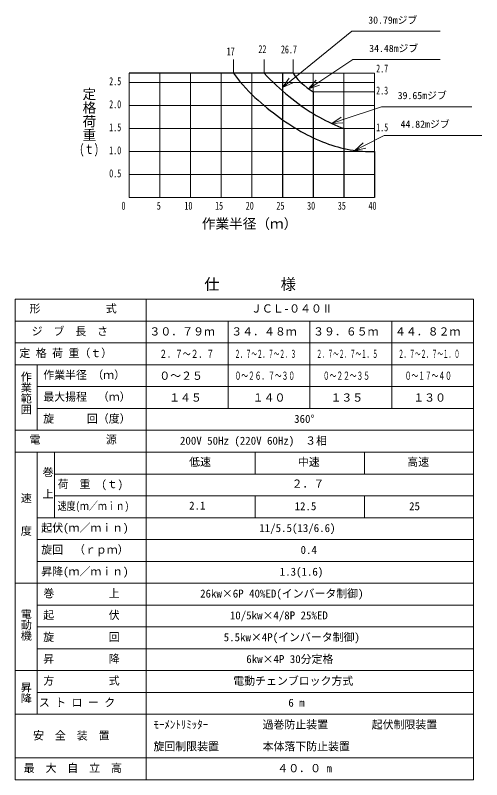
# Model space of a CAD drawing. Units: millimetres, scale not verified. Extents: x -37082 to 37030, y -50564 to 50567.
# Drawn here: x 2826 to 37030, y -49032 to 6979 of the extents above; entities that cross this region are included whole.
import ezdxf
from ezdxf.enums import TextEntityAlignment as Align

# ---------------------------------------------------------------- set-up
doc = ezdxf.new("R2010")
doc.units = ezdxf.units.MM
doc.header["$LTSCALE"] = 80
doc.layers.add('0-4_05 寸法', color=7, linetype='Continuous', lineweight=18)
doc.styles.add('@ＭＳ ゴシック', font='')
doc.styles.add('ＭＳ ゴシック', font='')
doc.styles.get('@ＭＳ ゴシック').set_extended_font_data('@MS Gothic')
doc.styles.get('ＭＳ ゴシック').set_extended_font_data('MS Gothic')

msp = doc.modelspace()

# ---------------------------------------------------------------- linework, layer by layer
at = {"layer": '0-4_05 寸法'}
for p, q in [((18826.81, 3741.54), (18826.81, 2729.04)), ((21076.81, 3741.54), (21076.81, 2729.04)), ((23191.81, 3741.54), (23191.81, 2729.04)), ((11176.81, 2729.04), (11176.81, -6383.46)), ((13426.81, 2729.04), (13426.81, -6383.46)), ((15676.81, 2729.04), (15676.81, -6383.46)), ((17926.81, 2729.04), (17926.81, -6383.46)), ((20176.81, 2729.04), (20176.81, -6383.46)), ((23191.81, 2729.04), (29176.81, 2729.04)), ((24676.81, 2729.04), (24676.81, 1379.04)), ((26926.81, 2729.04), (26926.81, -1320.96)), ((29176.81, 2729.04), (29176.81, -3008.89)), ((11176.81, 2054.04), (29176.81, 2054.04)), ((22426.81, 1697.64), (23049.17, 2200.3)), ((24339.31, 1596.35), (25007.12, 2036.83)), ((24676.81, 1379.04), (29176.81, 1379.04)), ((11176.81, 366.54), (29176.81, 366.54)), ((26026.81, -944.32), (26785.17, -689.57)), ((11176.81, -1320.96), (29176.81, -1320.96)), ((27714.31, -2919.87), (28427.85, -2558.13)), ((11176.81, -3008.46), (29176.81, -3008.46)), ((11176.81, -4695.96), (29176.81, -4695.96)), ((11176.81, -6383.46), (29176.81, -6383.46)), ((2826.06, -13832.32), (2826.06, -49032.29)), ((2826.06, -13832.32), (36426.06, -13832.32)), ((12426.06, -13832.32), (12426.06, -49032.29)), ((36426.06, -13832.32), (36426.06, -49032.29)), ((18426.06, -15432.32), (18426.06, -17032.32)), ((24426.06, -15432.32), (24426.06, -17032.32)), ((30426.06, -15432.32), (30426.06, -17032.32)), ((2826.06, -17032.32), (36426.06, -17032.32)), ((18426.06, -17032.32), (18426.06, -21832.32)), ((24426.06, -17032.32), (24426.06, -21832.32)), ((30426.06, -17032.32), (30426.06, -21832.32)), ((2826.06, -18632.32), (36426.06, -18632.32)), ((4426.06, -18632.32), (4426.06, -23432.32)), ((4426.06, -20232.32), (36426.06, -20232.32)), ((4426.06, -21832.32), (36426.06, -21832.32)), ((2826.06, -23432.32), (36426.06, -23432.32)), ((4426.06, -25032.32), (4426.06, -44232.29)), ((5706.06, -25032.32), (5706.06, -29832.3)), ((20426.06, -25032.32), (20426.06, -26632.32)), ((28426.06, -25032.32), (28426.06, -26632.32)), ((5706.06, -26632.31), (36426.06, -26632.32)), ((5706.06, -28232.3), (36426.06, -28232.3)), ((20426.06, -28232.31), (20426.06, -29832.3)), ((28426.06, -28232.3), (28426.06, -29832.3)), ((4426.06, -29832.3), (36426.06, -29832.3)), ((4426.06, -31432.3), (36426.06, -31432.3)), ((4426.06, -33032.29), (36426.06, -33032.29)), ((2826.06, -34632.29), (36426.06, -34632.29)), ((4426.06, -36232.29), (36426.06, -36232.29)), ((4426.06, -37832.29), (36426.06, -37832.29)), ((4426.06, -39432.29), (36426.06, -39432.29)), ((2826.06, -41032.29), (36426.06, -41032.29)), ((4426.06, -42632.29), (36426.06, -42632.29)), ((2826.06, -44232.29), (36426.06, -44232.29)), ((2826.06, -47432.29), (36426.06, -47432.29)), ((2826.06, -49032.29), (36426.06, -49032.29))]:
    msp.add_line(p, q, dxfattribs=at)
at = {"layer": '0-4_05 寸法', "color": 6, "lineweight": 30}
for p, q in [((23191.81, 2729.04), (11176.81, 2729.04)), ((18826.81, 2729.04), (19051.81, 2434.42)), ((19051.81, 2434.42), (19276.81, 2155.58)), ((22426.81, 2729.04), (22426.81, -6383.46)), ((23191.81, 2729.04), (23326.81, 2549.04)), ((23326.81, 2549.04), (23551.81, 2284)), ((23551.81, 2284), (23776.81, 2054.04)), ((19276.81, 2155.58), (19501.81, 1891.32)), ((19501.81, 1891.32), (19726.81, 1640.61)), ((23776.81, 2054.04), (24001.81, 1852.55)), ((24001.81, 1852.55), (24226.81, 1674.88)), ((19726.81, 1640.61), (19951.81, 1402.6)), ((22426.81, 1442.73), (22651.81, 1250.08)), ((24676.81, 1379.04), (24676.81, -6383.46)), ((24676.81, 1379.04), (24676.81, -6383.46)), ((21076.81, 366.54), (21301.81, 180.27)), ((21301.81, 180.27), (21526.81, -0.91)), ((24001.81, 207.85), (24226.81, 56.04)), ((24226.81, 56.04), (24451.81, -89.25)), ((22426.81, -674.32), (22651.81, -829.77)), ((25576.81, -726.89), (25801.81, -838.13)), ((25801.81, -838.13), (26026.81, -944.32)), ((26026.81, -944.32), (26251.81, -1045.59)), ((26251.81, -1045.59), (26476.81, -1142.05)), ((23551.81, -1399.82), (23776.81, -1529.39)), ((23776.81, -1529.39), (24001.81, -1653.78)), ((26926.81, -1320.96), (26926.81, -6383.46)), ((25351.81, -2291.17), (25576.81, -2378.66)), ((25576.81, -2378.66), (25801.81, -2460.49)), ((26476.81, -2670.96), (26701.81, -2729.16)), ((26701.81, -2729.16), (26926.81, -2781.48)), ((26926.81, -2781.48), (27151.81, -2828.09)), ((27826.81, -2935.01), (28051.81, -2960.04)), ((28051.81, -2960.04), (28276.81, -2979.89)), ((29176.81, -3008.89), (29176.81, -6383.46))]:
    msp.add_line(p, q, dxfattribs=at)
at = {"layer": '0-4_05 寸法'}
for points in [[(23049.17, 2200.3), (27510.23, 5803.43), (33993.49, 5803.43)], [(25007.12, 2036.83), (27577.65, 3732.32), (33993.49, 3732.32)], [(23183.85, 2033.54), (22426.81, 1697.64), (22914.48, 2367.06)], [(25125.15, 1857.89), (24339.31, 1596.35), (24889.1, 2215.77)], [(26785.17, -689.57), (29668.56, 279.02), (36311.87, 279.02)], [(26853.42, -892.77), (26026.81, -944.32), (26716.91, -486.37)], [(28427.85, -2558.13), (29878.66, -1822.61), (37029.58, -1822.61)], [(28524.78, -2749.32), (27714.31, -2919.87), (28330.92, -2366.94)], [(2826.06, -15432.32), (12426.06, -15432.32), (24426.06, -15432.32), (36426.06, -15432.32)], [(2826.06, -25032.32), (12426.06, -25032.32), (20426.06, -25032.32), (28426.06, -25032.32), (36426.06, -25032.32)]]:
    msp.add_lwpolyline(points, dxfattribs=at)
at = {"layer": '0-4_05 寸法', "color": 6, "lineweight": 30}
for points in [[(21076.81, 2729.04), (21301.81, 2497.42), (21526.81, 2273.22), (21751.81, 2056), (21976.81, 1845.4), (22201.81, 1641.07), (22426.81, 1442.73)], [(19951.81, 1402.6), (20176.81, 1176.54), (20401.81, 961.55), (20626.81, 755.94), (20851.81, 558.08), (21076.81, 366.54)], [(22651.81, 1250.08), (22876.81, 1062.9), (23101.81, 880.95), (23326.81, 704.04), (23551.81, 532.22), (23776.81, 366.54), (24001.81, 207.85)], [(24226.81, 1674.88), (24451.81, 1517.81), (24676.81, 1379.04)], [(21526.81, -0.91), (21751.81, -176.98), (21976.81, -347.91), (22201.81, -513.69), (22426.81, -674.32)], [(24451.81, -89.25), (24676.81, -228.29), (24901.81, -361.36), (25126.81, -488.68), (25351.81, -610.46), (25576.81, -726.89)], [(22651.81, -829.77), (22876.81, -980.05), (23101.81, -1125.16), (23326.81, -1265.08), (23551.81, -1399.82)], [(24001.81, -1653.78), (24226.81, -1773), (24451.81, -1887.06), (24676.81, -1995.96), (24901.81, -2099.69), (25126.81, -2198.14), (25351.81, -2291.17)], [(26476.81, -1142.05), (26701.81, -1233.81), (26926.81, -1320.96)], [(25801.81, -2460.49), (26026.81, -2536.56), (26251.81, -2606.75), (26476.81, -2670.96)], [(27151.81, -2828.09), (27376.81, -2869.13), (27601.81, -2904.74), (27826.81, -2935.01)], [(28276.81, -2979.89), (28501.81, -2994.62), (28726.81, -3004.28), (28951.81, -3008.89), (29176.81, -3008.46)]]:
    msp.add_lwpolyline(points, dxfattribs=at)

# ---------------------------------------------------------------- texts
at = {"layer": '0-4_05 寸法', "style": 'ＭＳ ゴシック'}
for s, height, p in [('30.79mジブ', 527.9, (28710.23, 6203.43)), ('34.48mジブ', 527.9, (28777.65, 4132.32)), ('39.65mジブ', 527.9, (30868.56, 679.02)), ('44.82mジブ', 527.9, (31078.66, -1422.61)), ('作業半径（ｍ）', 733.1, (16505.31, -8879.85)), ('仕\u3000\u3000\u3000\u3000様', 821.1, (16686.44, -13380.03)), ('形\u3000\u3000\u3000\u3000\u3000\u3000式', 586.5, (3867.7, -14980.03)), ('ＪＣＬ-０４０Ⅱ', 586.5, (20108.62, -14980.03)), ('ジ\u3000ブ\u3000長\u3000さ', 586.5, (4026.04, -16643.78)), ('３０．７９ｍ', 586.5, (12666.06, -16661.55)), ('３４．４８ｍ', 586.5, (18666.06, -16661.55)), ('３９．６５ｍ', 586.5, (24666.06, -16661.55)), ('４４．８２ｍ', 586.5, (30666.06, -16661.55)), ('定 格 荷 重（ｔ）', 586.5, (3130.95, -18243.79)), ('作業半径 （ｍ）', 586.5, (4878.81, -19843.78)), ('０～２５', 586.5, (13386.06, -19905.91)), ('最大揚程\u3000（ｍ）', 586.5, (4878.81, -21443.78)), ('１４５', 586.5, (14106.44, -21505.86)), ('１４０', 586.5, (20236.41, -21505.86)), ('１３５', 586.5, (25939.91, -21505.86)), ('１３０', 586.5, (32007.83, -21505.86)), ('旋\u3000\u3000\u3000回（度）', 586.5, (4878.81, -23043.79)), ('360°', 586.5, (23273.91, -23061.56)), ('電\u3000\u3000\u3000\u3000\u3000\u3000源', 586.5, (3867.7, -24580.06)), ('200V 50Hz (220V 60Hz)\u3000３相', 586.5, (14903.45, -24661.58)), ('低速', 586.5, (15572.73, -26216.32)), ('中速', 586.5, (23546.06, -26216.32)), ('高速', 586.5, (31572.73, -26216.32)), ('荷\u3000重\u3000(ｔ)', 586.5, (5934.81, -27843.76)), ('２．７', 586.5, (23092.73, -27816.3)), ('2.1', 586.5, (15572.73, -29416.29)), ('12.5', 586.5, (23307.38, -29461.51)), ('25', 586.5, (31703.33, -29461.51)), ('起伏(ｍ／ｍｉｎ)', 586.5, (4734.81, -31043.75)), ('11/5.5(13/6.6)', 586.5, (20720.18, -31061.51)), ('旋回\u3000（ｒｐｍ）', 586.5, (4734.81, -32643.75)), ('0.4', 586.5, (23747.12, -32661.51)), ('昇降(ｍ／ｍｉｎ)', 586.5, (4734.81, -34243.75)), ('1.3(1.6)', 586.5, (22218.38, -34261.51)), ('巻\u3000\u3000\u3000\u3000\u3000上', 586.5, (4878.81, -35843.75)), ('26kw×6P 40%ED(インバータ制御)\u3000', 586.5, (16380.53, -35861.51)), ('起\u3000\u3000\u3000\u3000\u3000伏', 586.5, (4878.81, -37443.75)), ('10/5kw×4/8P 25%ED', 586.5, (18560.49, -37461.51)), ('旋\u3000\u3000\u3000\u3000\u3000回', 586.5, (4878.81, -39043.75)), ('5.5kw×4P(インバータ制御)', 586.5, (18109.45, -39061.51)), ('昇\u3000\u3000\u3000\u3000\u3000降', 586.5, (4878.81, -40643.75)), ('6kw×4P 30分定格', 586.5, (19764.52, -40661.51)), ('方\u3000\u3000\u3000\u3000\u3000式', 586.5, (4878.81, -42243.75)), ('電動チェンブロック方式', 586.5, (18812.36, -42261.51)), ('ス ト ロ ー ク', 586.5, (4556.54, -43843.75)), ('6 m', 586.5, (22848.26, -43861.51)), ('ﾓｰﾒﾝﾄﾘﾐｯﾀｰ', 586.5, (12963.14, -45461.51)), ('過巻防止装置', 586.5, (20963.14, -45461.51)), ('起伏制限装置', 586.5, (28963.14, -45461.51)), ('安\u3000全\u3000装\u3000置', 586.5, (4136.24, -46268.05)), ('旋回制限装置', 586.5, (12963.14, -47061.51)), ('本体落下防止装置', 586.5, (20963.14, -47061.51)), ('最\u3000大\u3000自\u3000立\u3000高', 586.5, (3446.53, -48643.75)), (' ４０．０ m', 586.5, (21645.8, -48661.51))]:
    msp.add_text(s, height=height, dxfattribs=at).set_placement(p, align=Align.BOTTOM_LEFT)
for s, height, width, p in [('17', 586.5, 0.7, (18329.6, 3862.68)), ('22', 586.5, 0.7, (20654.87, 4030.46)), ('26.7', 586.5, 0.7, (22305.55, 4010.02)), ('2.7', 586.5, 0.7, (29289.31, 2611.83)), ('2.5', 586.5, 0.7, (9714.31, 1679.04)), ('2.3', 586.5, 0.7, (29289.31, 1004.04)), ('2.0', 586.5, 0.7, (9714.31, -8.46)), ('1.5', 586.5, 0.7, (9714.31, -1695.96)), ('1.5', 586.5, 0.7, (29289.31, -1695.96)), ('(ｔ)', 733.1, 0.7, (7532.27, -3402.38)), ('1.0', 586.5, 0.7, (9714.31, -3383.46)), ('0.5', 586.5, 0.7, (9714.31, -5070.96)), ('0', 586.5, 0.7, (10614.31, -7443.46)), ('5', 586.5, 0.7, (13201.81, -7443.46)), ('10', 586.5, 0.7, (15226.81, -7443.46)), ('15', 586.5, 0.7, (17476.81, -7443.46)), ('20', 586.5, 0.7, (19726.81, -7443.46)), ('25', 586.5, 0.7, (21976.81, -7443.46)), ('30', 586.5, 0.7, (24226.81, -7443.46)), ('35', 586.5, 0.7, (26476.81, -7443.46)), ('40', 586.5, 0.7, (28726.81, -7443.46)), ('２．７～２．７', 586.5, 0.7, (13386.06, -18305.93)), ('２．７～２．７～２．３', 586.5, 0.5, (18906.06, -18305.93)), ('２．７～２．７～１．５', 586.5, 0.5, (24906.06, -18305.93)), ('２．７～２．７～１．０', 586.5, 0.5, (30906.06, -18305.93)), ('０～２６．７～３０', 586.5, 0.6, (18906.06, -19905.91)), ('０～２２～３５', 586.5, 0.6, (25386.06, -19905.91)), ('０～１７～４０', 586.5, 0.6, (31386.06, -19905.91)), ('速度(ｍ／ｍｉｎ)', 586.5, 0.8, (5934.81, -29443.75))]:
    msp.add_text(s, height=height, dxfattribs=dict(at, width=width)).set_placement(p, align=Align.BOTTOM_LEFT)
at = {"layer": '0-4_05 寸法', "style": '@ＭＳ ゴシック'}
for s, height, p in [('定格荷重\u3000', 733.1, (7662.4, 1719.2)), ('作業範囲', 586.5, (3146.27, -19091.21)), ('巻\u3000上', 586.5, (4746.06, -26081.95)), ('速\u3000\u3000度', 586.5, (3146.27, -27985.63)), ('電動機', 586.5, (3146.27, -36471.52)), ('昇降', 586.5, (3146.27, -41855.48))]:
    msp.add_text(s, height=height, rotation=270, dxfattribs=at).set_placement(p, align=Align.BOTTOM_LEFT)

doc.saveas('drawing.dxf')
